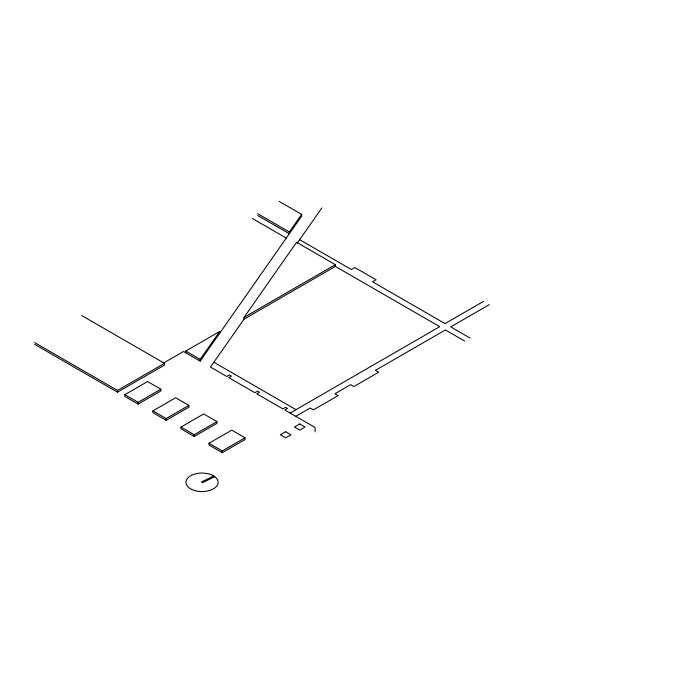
<?xml version="1.0" encoding="UTF-8"?>
<svg xmlns="http://www.w3.org/2000/svg" width="693" height="693" viewBox="0 0 693 693"><rect width="100%" height="100%" fill="white"/><g stroke="black" fill="none" stroke-linecap="round" stroke-linejoin="round"><path stroke-width="1.04" d="M163.158 363.245L183.498 351.507L200.173 361.14L200.173 359.381L219.759 331.401L219.759 333.151M257.77 215.54L289.353 233.732L289.353 231.973L301.654 214.397L279.184 201.42M200.173 361.14L301.654 216.147L301.654 214.397M315.064 431.843L315.064 427.468L284.832 410.013L287.526 408.454L285.594 407.345L282.9 408.896L256.774 393.815L259.477 392.255L257.545 391.147L254.851 392.706L228.725 377.624L231.427 376.065L229.496 374.956L226.802 376.507L210.473 367.082L244.014 319.152L244.014 317.403L296.587 242.281L335.351 264.665L335.351 266.415L439.726 326.672L290.116 413.063M297.202 243.165L321.855 207.943M34.65 342.602L117.507 390.436L164.475 363.323L164.475 365.072L117.507 392.195L34.65 344.352M185.733 352.798L185.733 351.048L219.759 331.401M244.014 317.403L335.351 264.665M244.014 319.152L335.351 266.415M124.853 394.681L147.592 381.548L160.863 389.215L160.863 390.965L138.115 404.088L124.853 396.431L124.853 394.681L138.115 402.338L160.863 389.215M152.902 410.88L175.641 397.747L188.912 405.405L188.912 407.155L166.173 420.287L152.902 412.63L152.902 410.88L166.173 418.537L188.912 405.405M180.951 427.07L203.699 413.938L216.961 421.604L216.961 423.354L194.222 436.477L180.951 428.82L180.951 427.07L194.222 434.728L216.961 421.604M209 443.269L231.748 430.136L245.01 437.794L245.01 439.544L222.271 452.676L209 445.019L209 443.269L222.271 450.926L245.01 437.794M483.61 301.334L445.036 323.614L372.617 281.8L376.082 279.799L354.859 267.55L351.394 269.551L299.645 239.674M295.79 416.337L310.195 408.021L313.418 409.884L338.175 395.59L334.944 393.737L350.641 384.676L353.863 386.538L378.621 372.245L375.389 370.383L445.408 329.955L464.691 341.086M489.301 304.617L450.719 326.888L469.993 338.019M213.704 475.987L201.507 481.973L202.547 482.675L214.743 476.697M257.805 213.765L289.353 231.973M252.503 218.581L286.296 238.089M213.851 362.248L295.989 409.667M185.733 351.048L200.173 359.381M81.618 315.488L164.475 363.323M222.271 450.926L222.271 452.676M194.222 434.728L194.222 436.477M166.173 418.537L166.173 420.287M138.115 402.338L138.115 404.088M117.507 390.436L117.507 392.195M285.655 431.739L280.344 434.806L285.655 437.872L290.956 434.806L285.655 431.739M299.722 423.977L294.412 427.044L299.722 430.11L305.033 427.044L299.722 423.977M214.258 476.325L212.803 475.45A16.052 9.269 0 0 0 186.694 479.591A16.052 9.269 0 0 0 204.227 491.502A16.052 9.269 0 0 0 215.514 477.295L214.258 476.325"/></g></svg>
